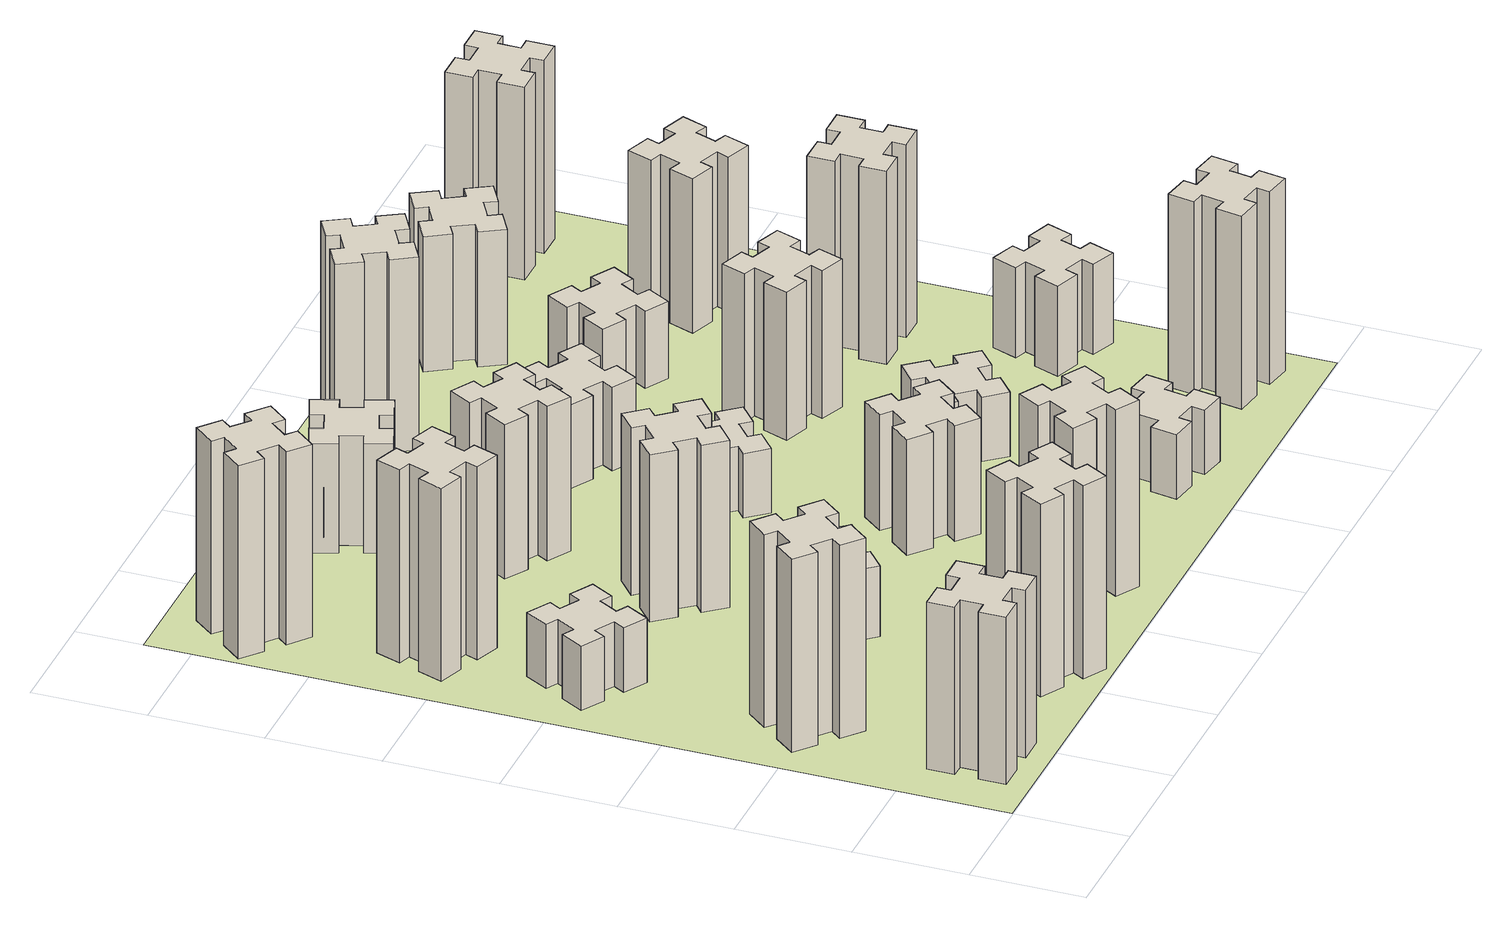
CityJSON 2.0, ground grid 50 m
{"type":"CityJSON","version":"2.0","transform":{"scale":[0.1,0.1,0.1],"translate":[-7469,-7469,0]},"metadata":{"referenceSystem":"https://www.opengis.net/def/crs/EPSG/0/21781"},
"CityObjects":{
"building1":{"type":"Building","attributes":{"class":"1000","function":"1000","usage":"1000","yearOfConstruction":2016,"roofType":"1000","measuredHeight":78,"storeysAboveGround":30,"storeysBelowGround":0},"geometry":[{"type":"Solid","lod":"1","boundaries":[[[[0,1,2,3,4,5,6,7,8,9,10,11,12,13,14,15,16,17,18,19]],[[17,16,20,21]],[[16,15,22,20]],[[15,14,23,22]],[[14,13,24,23]],[[13,12,25,24]],[[12,11,26,25]],[[11,10,27,26]],[[10,9,28,27]],[[9,8,29,28]],[[8,7,30,29]],[[7,6,31,30]],[[6,5,32,31]],[[5,4,33,32]],[[4,3,34,33]],[[3,2,35,34]],[[2,1,36,35]],[[1,0,37,36]],[[0,19,38,37]],[[19,18,39,38]],[[18,17,21,39]],[[24,25,26,27,28,29,30,31,32,33,34,35,36,37,38,39,21,20,22,23]]]]}]},
"building2":{"type":"Building","attributes":{"class":"1000","function":"1000","usage":"1000","yearOfConstruction":2016,"roofType":"1000","measuredHeight":90,"storeysAboveGround":30,"storeysBelowGround":0},"geometry":[{"type":"Solid","lod":"1","boundaries":[[[[40,41,42,43,44,45,46,47,48,49,50,51,52,53,54,55,56,57,58,59]],[[57,56,60,61]],[[56,55,62,60]],[[55,54,63,62]],[[54,53,64,63]],[[53,52,65,64]],[[52,51,66,65]],[[51,50,67,66]],[[50,49,68,67]],[[49,48,69,68]],[[48,47,70,69]],[[47,46,71,70]],[[46,45,72,71]],[[45,44,73,72]],[[44,43,74,73]],[[43,42,75,74]],[[42,41,76,75]],[[41,40,77,76]],[[40,59,78,77]],[[59,58,79,78]],[[58,57,61,79]],[[64,65,66,67,68,69,70,71,72,73,74,75,76,77,78,79,61,60,62,63]]]]}]},
"building3":{"type":"Building","attributes":{"class":"1000","function":"1000","usage":"1000","yearOfConstruction":2016,"roofType":"1000","measuredHeight":30,"storeysAboveGround":30,"storeysBelowGround":0},"geometry":[{"type":"Solid","lod":"1","boundaries":[[[[80,81,82,83,84,85,86,87,88,89,90,91,92,93,94,95,96,97,98,99]],[[97,96,100,101]],[[96,95,102,100]],[[95,94,103,102]],[[94,93,104,103]],[[93,92,105,104]],[[92,91,106,105]],[[91,90,107,106]],[[90,89,108,107]],[[89,88,109,108]],[[88,87,110,109]],[[87,86,111,110]],[[86,85,112,111]],[[85,84,113,112]],[[84,83,114,113]],[[83,82,115,114]],[[82,81,116,115]],[[81,80,117,116]],[[80,99,118,117]],[[99,98,119,118]],[[98,97,101,119]],[[104,105,106,107,108,109,110,111,112,113,114,115,116,117,118,119,101,100,102,103]]]]}]},
"building4":{"type":"Building","attributes":{"class":"1000","function":"1000","usage":"1000","yearOfConstruction":2016,"roofType":"1000","measuredHeight":90,"storeysAboveGround":30,"storeysBelowGround":0},"geometry":[{"type":"Solid","lod":"1","boundaries":[[[[120,121,122,123,124,125,126,127,128,129,130,131,132,133,134,135,136,137,138,139]],[[137,136,140,141]],[[136,135,142,140]],[[135,134,143,142]],[[134,133,144,143]],[[133,132,145,144]],[[132,131,146,145]],[[131,130,147,146]],[[130,129,148,147]],[[129,128,149,148]],[[128,127,150,149]],[[127,126,151,150]],[[126,125,152,151]],[[125,124,153,152]],[[124,123,154,153]],[[123,122,155,154]],[[122,121,156,155]],[[121,120,157,156]],[[120,139,158,157]],[[139,138,159,158]],[[138,137,141,159]],[[144,145,146,147,148,149,150,151,152,153,154,155,156,157,158,159,141,140,142,143]]]]}]},
"building5":{"type":"Building","attributes":{"class":"1000","function":"1000","usage":"1000","yearOfConstruction":2016,"roofType":"1000","measuredHeight":90,"storeysAboveGround":30,"storeysBelowGround":0},"geometry":[{"type":"Solid","lod":"1","boundaries":[[[[160,161,162,163,164,165,166,167,168,169,170,171,172,173,174,175,176,177,178,179]],[[177,176,180,181]],[[176,175,182,180]],[[175,174,183,182]],[[174,173,184,183]],[[173,172,185,184]],[[172,171,186,185]],[[171,170,187,186]],[[170,169,188,187]],[[169,168,189,188]],[[168,167,190,189]],[[167,166,191,190]],[[166,165,192,191]],[[165,164,193,192]],[[164,163,194,193]],[[163,162,195,194]],[[162,161,196,195]],[[161,160,197,196]],[[160,179,198,197]],[[179,178,199,198]],[[178,177,181,199]],[[184,185,186,187,188,189,190,191,192,193,194,195,196,197,198,199,181,180,182,183]]]]}]},
"building6":{"type":"Building","attributes":{"class":"1000","function":"1000","usage":"1000","yearOfConstruction":2016,"roofType":"1000","measuredHeight":90,"storeysAboveGround":30,"storeysBelowGround":0},"geometry":[{"type":"Solid","lod":"1","boundaries":[[[[200,201,202,203,204,205,206,207,208,209,210,211,212,213,214,215,216,217,218,219]],[[217,216,220,221]],[[216,215,222,220]],[[215,214,223,222]],[[214,213,224,223]],[[213,212,225,224]],[[212,211,226,225]],[[211,210,227,226]],[[210,209,228,227]],[[209,208,229,228]],[[208,207,230,229]],[[207,206,231,230]],[[206,205,232,231]],[[205,204,233,232]],[[204,203,234,233]],[[203,202,235,234]],[[202,201,236,235]],[[201,200,237,236]],[[200,219,238,237]],[[219,218,239,238]],[[218,217,221,239]],[[224,225,226,227,228,229,230,231,232,233,234,235,236,237,238,239,221,220,222,223]]]]}]},
"building7":{"type":"Building","attributes":{"class":"1000","function":"1000","usage":"1000","yearOfConstruction":2016,"roofType":"1000","measuredHeight":33,"storeysAboveGround":30,"storeysBelowGround":0},"geometry":[{"type":"Solid","lod":"1","boundaries":[[[[240,241,242,243,244,245,246,247,248,249,250,251,252,253,254,255,256,257,258,259]],[[257,256,260,261]],[[256,255,262,260]],[[255,254,263,262]],[[254,253,264,263]],[[253,252,265,264]],[[252,251,266,265]],[[251,250,267,266]],[[250,249,268,267]],[[249,248,269,268]],[[248,247,270,269]],[[247,246,271,270]],[[246,245,272,271]],[[245,244,273,272]],[[244,243,274,273]],[[243,242,275,274]],[[242,241,276,275]],[[241,240,277,276]],[[240,259,278,277]],[[259,258,279,278]],[[258,257,261,279]],[[264,265,266,267,268,269,270,271,272,273,274,275,276,277,278,279,261,260,262,263]]]]}]},
"building8":{"type":"Building","attributes":{"class":"1000","function":"1000","usage":"1000","yearOfConstruction":2016,"roofType":"1000","measuredHeight":78,"storeysAboveGround":30,"storeysBelowGround":0},"geometry":[{"type":"Solid","lod":"1","boundaries":[[[[280,281,282,283,284,285,286,287,288,289,290,291,292,293,294,295,296,297,298,299]],[[297,296,300,301]],[[296,295,302,300]],[[295,294,303,302]],[[294,293,304,303]],[[293,292,305,304]],[[292,291,306,305]],[[291,290,307,306]],[[290,289,308,307]],[[289,288,309,308]],[[288,287,310,309]],[[287,286,311,310]],[[286,285,312,311]],[[285,284,313,312]],[[284,283,314,313]],[[283,282,315,314]],[[282,281,316,315]],[[281,280,317,316]],[[280,299,318,317]],[[299,298,319,318]],[[298,297,301,319]],[[304,305,306,307,308,309,310,311,312,313,314,315,316,317,318,319,301,300,302,303]]]]}]},
"building9":{"type":"Building","attributes":{"class":"1000","function":"1000","usage":"1000","yearOfConstruction":2016,"roofType":"1000","measuredHeight":87,"storeysAboveGround":30,"storeysBelowGround":0},"geometry":[{"type":"Solid","lod":"1","boundaries":[[[[320,321,322,323,324,325,326,327,328,329,330,331,332,333,334,335,336,337,338,339]],[[337,336,340,341]],[[336,335,342,340]],[[335,334,343,342]],[[334,333,344,343]],[[333,332,345,344]],[[332,331,346,345]],[[331,330,347,346]],[[330,329,348,347]],[[329,328,349,348]],[[328,327,350,349]],[[327,326,351,350]],[[326,325,352,351]],[[325,324,353,352]],[[324,323,354,353]],[[323,322,355,354]],[[322,321,356,355]],[[321,320,357,356]],[[320,339,358,357]],[[339,338,359,358]],[[338,337,341,359]],[[344,345,346,347,348,349,350,351,352,353,354,355,356,357,358,359,341,340,342,343]]]]}]},
"building10":{"type":"Building","attributes":{"class":"1000","function":"1000","usage":"1000","yearOfConstruction":2016,"roofType":"1000","measuredHeight":72,"storeysAboveGround":30,"storeysBelowGround":0},"geometry":[{"type":"Solid","lod":"1","boundaries":[[[[360,361,362,363,364,365,366,367,368,369,370,371,372,373,374,375,376,377,378,379]],[[377,376,380,381]],[[376,375,382,380]],[[375,374,383,382]],[[374,373,384,383]],[[373,372,385,384]],[[372,371,386,385]],[[371,370,387,386]],[[370,369,388,387]],[[369,368,389,388]],[[368,367,390,389]],[[367,366,391,390]],[[366,365,392,391]],[[365,364,393,392]],[[364,363,394,393]],[[363,362,395,394]],[[362,361,396,395]],[[361,360,397,396]],[[360,379,398,397]],[[379,378,399,398]],[[378,377,381,399]],[[384,385,386,387,388,389,390,391,392,393,394,395,396,397,398,399,381,380,382,383]]]]}]},
"building11":{"type":"Building","attributes":{"class":"1000","function":"1000","usage":"1000","yearOfConstruction":2016,"roofType":"1000","measuredHeight":51,"storeysAboveGround":30,"storeysBelowGround":0},"geometry":[{"type":"Solid","lod":"1","boundaries":[[[[400,401,402,403,404,405,406,407,408,409,410,411,412,413,414,415,416,417,418,419]],[[417,416,420,421]],[[416,415,422,420]],[[415,414,423,422]],[[414,413,424,423]],[[413,412,425,424]],[[412,411,426,425]],[[411,410,427,426]],[[410,409,428,427]],[[409,408,429,428]],[[408,407,430,429]],[[407,406,431,430]],[[406,405,432,431]],[[405,404,433,432]],[[404,403,434,433]],[[403,402,435,434]],[[402,401,436,435]],[[401,400,437,436]],[[400,419,438,437]],[[419,418,439,438]],[[418,417,421,439]],[[424,425,426,427,428,429,430,431,432,433,434,435,436,437,438,439,421,420,422,423]]]]}]},
"building12":{"type":"Building","attributes":{"class":"1000","function":"1000","usage":"1000","yearOfConstruction":2016,"roofType":"1000","measuredHeight":54,"storeysAboveGround":30,"storeysBelowGround":0},"geometry":[{"type":"Solid","lod":"1","boundaries":[[[[440,441,442,443,444,445,446,447,448,449,450,451,452,453,454,455,456,457,458,459]],[[457,456,460,461]],[[456,455,462,460]],[[455,454,463,462]],[[454,453,464,463]],[[453,452,465,464]],[[452,451,466,465]],[[451,450,467,466]],[[450,449,468,467]],[[449,448,469,468]],[[448,447,470,469]],[[447,446,471,470]],[[446,445,472,471]],[[445,444,473,472]],[[444,443,474,473]],[[443,442,475,474]],[[442,441,476,475]],[[441,440,477,476]],[[440,459,478,477]],[[459,458,479,478]],[[458,457,461,479]],[[464,465,466,467,468,469,470,471,472,473,474,475,476,477,478,479,461,460,462,463]]]]}]},
"building13":{"type":"Building","attributes":{"class":"1000","function":"1000","usage":"1000","yearOfConstruction":2016,"roofType":"1000","measuredHeight":30,"storeysAboveGround":30,"storeysBelowGround":0},"geometry":[{"type":"Solid","lod":"1","boundaries":[[[[480,481,482,483,484,485,486,487,488,489,490,491,492,493,494,495,496,497,498,499]],[[497,496,500,501]],[[496,495,502,500]],[[495,494,503,502]],[[494,493,504,503]],[[493,492,505,504]],[[492,491,506,505]],[[491,490,507,506]],[[490,489,508,507]],[[489,488,509,508]],[[488,487,510,509]],[[487,486,511,510]],[[486,485,512,511]],[[485,484,513,512]],[[484,483,514,513]],[[483,482,515,514]],[[482,481,516,515]],[[481,480,517,516]],[[480,499,518,517]],[[499,498,519,518]],[[498,497,501,519]],[[504,505,506,507,508,509,510,511,512,513,514,515,516,517,518,519,501,500,502,503]]]]}]},
"building14":{"type":"Building","attributes":{"class":"1000","function":"1000","usage":"1000","yearOfConstruction":2016,"roofType":"1000","measuredHeight":39,"storeysAboveGround":30,"storeysBelowGround":0},"geometry":[{"type":"Solid","lod":"1","boundaries":[[[[520,521,522,523,524,525,526,527,528,529,530,531,532,533,534,535,536,537,538,539]],[[537,536,540,541]],[[536,535,542,540]],[[535,534,543,542]],[[534,533,544,543]],[[533,532,545,544]],[[532,531,546,545]],[[531,530,547,546]],[[530,529,548,547]],[[529,528,549,548]],[[528,527,550,549]],[[527,526,551,550]],[[526,525,552,551]],[[525,524,553,552]],[[524,523,554,553]],[[523,522,555,554]],[[522,521,556,555]],[[521,520,557,556]],[[520,539,558,557]],[[539,538,559,558]],[[538,537,541,559]],[[544,545,546,547,548,549,550,551,552,553,554,555,556,557,558,559,541,540,542,543]]]]}]},
"building15":{"type":"Building","attributes":{"class":"1000","function":"1000","usage":"1000","yearOfConstruction":2016,"roofType":"1000","measuredHeight":30,"storeysAboveGround":30,"storeysBelowGround":0},"geometry":[{"type":"Solid","lod":"1","boundaries":[[[[560,561,562,563,564,565,566,567,568,569,570,571,572,573,574,575,576,577,578,579]],[[577,576,580,581]],[[576,575,582,580]],[[575,574,583,582]],[[574,573,584,583]],[[573,572,585,584]],[[572,571,586,585]],[[571,570,587,586]],[[570,569,588,587]],[[569,568,589,588]],[[568,567,590,589]],[[567,566,591,590]],[[566,565,592,591]],[[565,564,593,592]],[[564,563,594,593]],[[563,562,595,594]],[[562,561,596,595]],[[561,560,597,596]],[[560,579,598,597]],[[579,578,599,598]],[[578,577,581,599]],[[584,585,586,587,588,589,590,591,592,593,594,595,596,597,598,599,581,580,582,583]]]]}]},
"building16":{"type":"Building","attributes":{"class":"1000","function":"1000","usage":"1000","yearOfConstruction":2016,"roofType":"1000","measuredHeight":90,"storeysAboveGround":30,"storeysBelowGround":0},"geometry":[{"type":"Solid","lod":"1","boundaries":[[[[600,601,602,603,604,605,606,607,608,609,610,611,612,613,614,615,616,617,618,619]],[[617,616,620,621]],[[616,615,622,620]],[[615,614,623,622]],[[614,613,624,623]],[[613,612,625,624]],[[612,611,626,625]],[[611,610,627,626]],[[610,609,628,627]],[[609,608,629,628]],[[608,607,630,629]],[[607,606,631,630]],[[606,605,632,631]],[[605,604,633,632]],[[604,603,634,633]],[[603,602,635,634]],[[602,601,636,635]],[[601,600,637,636]],[[600,619,638,637]],[[619,618,639,638]],[[618,617,621,639]],[[624,625,626,627,628,629,630,631,632,633,634,635,636,637,638,639,621,620,622,623]]]]}]},
"building17":{"type":"Building","attributes":{"class":"1000","function":"1000","usage":"1000","yearOfConstruction":2016,"roofType":"1000","measuredHeight":30,"storeysAboveGround":30,"storeysBelowGround":0},"geometry":[{"type":"Solid","lod":"1","boundaries":[[[[640,641,642,643,644,645,646,647,648,649,650,651,652,653,654,655,656,657,658,659]],[[657,656,660,661]],[[656,655,662,660]],[[655,654,663,662]],[[654,653,664,663]],[[653,652,665,664]],[[652,651,666,665]],[[651,650,667,666]],[[650,649,668,667]],[[649,648,669,668]],[[648,647,670,669]],[[647,646,671,670]],[[646,645,672,671]],[[645,644,673,672]],[[644,643,674,673]],[[643,642,675,674]],[[642,641,676,675]],[[641,640,677,676]],[[640,659,678,677]],[[659,658,679,678]],[[658,657,661,679]],[[664,665,666,667,668,669,670,671,672,673,674,675,676,677,678,679,661,660,662,663]]]]}]},
"building18":{"type":"Building","attributes":{"class":"1000","function":"1000","usage":"1000","yearOfConstruction":2016,"roofType":"1000","measuredHeight":69,"storeysAboveGround":30,"storeysBelowGround":0},"geometry":[{"type":"Solid","lod":"1","boundaries":[[[[680,681,682,683,684,685,686,687,688,689,690,691,692,693,694,695,696,697,698,699]],[[697,696,700,701]],[[696,695,702,700]],[[695,694,703,702]],[[694,693,704,703]],[[693,692,705,704]],[[692,691,706,705]],[[691,690,707,706]],[[690,689,708,707]],[[689,688,709,708]],[[688,687,710,709]],[[687,686,711,710]],[[686,685,712,711]],[[685,684,713,712]],[[684,683,714,713]],[[683,682,715,714]],[[682,681,716,715]],[[681,680,717,716]],[[680,699,718,717]],[[699,698,719,718]],[[698,697,701,719]],[[704,705,706,707,708,709,710,711,712,713,714,715,716,717,718,719,701,700,702,703]]]]}]},
"building19":{"type":"Building","attributes":{"class":"1000","function":"1000","usage":"1000","yearOfConstruction":2016,"roofType":"1000","measuredHeight":36,"storeysAboveGround":30,"storeysBelowGround":0},"geometry":[{"type":"Solid","lod":"1","boundaries":[[[[720,721,722,723,724,725,726,727,728,729,730,731,732,733,734,735,736,737,738,739]],[[737,736,740,741]],[[736,735,742,740]],[[735,734,743,742]],[[734,733,744,743]],[[733,732,745,744]],[[732,731,746,745]],[[731,730,747,746]],[[730,729,748,747]],[[729,728,749,748]],[[728,727,750,749]],[[727,726,751,750]],[[726,725,752,751]],[[725,724,753,752]],[[724,723,754,753]],[[723,722,755,754]],[[722,721,756,755]],[[721,720,757,756]],[[720,739,758,757]],[[739,738,759,758]],[[738,737,741,759]],[[744,745,746,747,748,749,750,751,752,753,754,755,756,757,758,759,741,740,742,743]]]]}]},
"building20":{"type":"Building","attributes":{"class":"1000","function":"1000","usage":"1000","yearOfConstruction":2016,"roofType":"1000","measuredHeight":90,"storeysAboveGround":30,"storeysBelowGround":0},"geometry":[{"type":"Solid","lod":"1","boundaries":[[[[760,761,762,763,764,765,766,767,768,769,770,771,772,773,774,775,776,777,778,779]],[[777,776,780,781]],[[776,775,782,780]],[[775,774,783,782]],[[774,773,784,783]],[[773,772,785,784]],[[772,771,786,785]],[[771,770,787,786]],[[770,769,788,787]],[[769,768,789,788]],[[768,767,790,789]],[[767,766,791,790]],[[766,765,792,791]],[[765,764,793,792]],[[764,763,794,793]],[[763,762,795,794]],[[762,761,796,795]],[[761,760,797,796]],[[760,779,798,797]],[[779,778,799,798]],[[778,777,781,799]],[[784,785,786,787,788,789,790,791,792,793,794,795,796,797,798,799,781,780,782,783]]]]}]},
"building21":{"type":"Building","attributes":{"class":"1000","function":"1000","usage":"1000","yearOfConstruction":2016,"roofType":"1000","measuredHeight":63,"storeysAboveGround":30,"storeysBelowGround":0},"geometry":[{"type":"Solid","lod":"1","boundaries":[[[[800,801,802,803,804,805,806,807,808,809,810,811,812,813,814,815,816,817,818,819]],[[817,816,820,821]],[[816,815,822,820]],[[815,814,823,822]],[[814,813,824,823]],[[813,812,825,824]],[[812,811,826,825]],[[811,810,827,826]],[[810,809,828,827]],[[809,808,829,828]],[[808,807,830,829]],[[807,806,831,830]],[[806,805,832,831]],[[805,804,833,832]],[[804,803,834,833]],[[803,802,835,834]],[[802,801,836,835]],[[801,800,837,836]],[[800,819,838,837]],[[819,818,839,838]],[[818,817,821,839]],[[824,825,826,827,828,829,830,831,832,833,834,835,836,837,838,839,821,820,822,823]]]]}]},
"building22":{"type":"Building","attributes":{"class":"1000","function":"1000","usage":"1000","yearOfConstruction":2016,"roofType":"1000","measuredHeight":42,"storeysAboveGround":30,"storeysBelowGround":0},"geometry":[{"type":"Solid","lod":"1","boundaries":[[[[840,841,842,843,844,845,846,847,848,849,850,851,852,853,854,855,856,857,858,859]],[[857,856,860,861]],[[856,855,862,860]],[[855,854,863,862]],[[854,853,864,863]],[[853,852,865,864]],[[852,851,866,865]],[[851,850,867,866]],[[850,849,868,867]],[[849,848,869,868]],[[848,847,870,869]],[[847,846,871,870]],[[846,845,872,871]],[[845,844,873,872]],[[844,843,874,873]],[[843,842,875,874]],[[842,841,876,875]],[[841,840,877,876]],[[840,859,878,877]],[[859,858,879,878]],[[858,857,861,879]],[[864,865,866,867,868,869,870,871,872,873,874,875,876,877,878,879,861,860,862,863]]]]}]},
"building23":{"type":"Building","attributes":{"class":"1000","function":"1000","usage":"1000","yearOfConstruction":2016,"roofType":"1000","measuredHeight":90,"storeysAboveGround":30,"storeysBelowGround":0},"geometry":[{"type":"Solid","lod":"1","boundaries":[[[[880,881,882,883,884,885,886,887,888,889,890,891,892,893,894,895,896,897,898,899]],[[897,896,900,901]],[[896,895,902,900]],[[895,894,903,902]],[[894,893,904,903]],[[893,892,905,904]],[[892,891,906,905]],[[891,890,907,906]],[[890,889,908,907]],[[889,888,909,908]],[[888,887,910,909]],[[887,886,911,910]],[[886,885,912,911]],[[885,884,913,912]],[[884,883,914,913]],[[883,882,915,914]],[[882,881,916,915]],[[881,880,917,916]],[[880,899,918,917]],[[899,898,919,918]],[[898,897,901,919]],[[904,905,906,907,908,909,910,911,912,913,914,915,916,917,918,919,901,900,902,903]]]]}]},
"building24":{"type":"Building","attributes":{"class":"1000","function":"1000","usage":"1000","yearOfConstruction":2016,"roofType":"1000","measuredHeight":72,"storeysAboveGround":30,"storeysBelowGround":0},"geometry":[{"type":"Solid","lod":"1","boundaries":[[[[920,921,922,923,924,925,926,927,928,929,930,931,932,933,934,935,936,937,938,939]],[[937,936,940,941]],[[936,935,942,940]],[[935,934,943,942]],[[934,933,944,943]],[[933,932,945,944]],[[932,931,946,945]],[[931,930,947,946]],[[930,929,948,947]],[[929,928,949,948]],[[928,927,950,949]],[[927,926,951,950]],[[926,925,952,951]],[[925,924,953,952]],[[924,923,954,953]],[[923,922,955,954]],[[922,921,956,955]],[[921,920,957,956]],[[920,939,958,957]],[[939,938,959,958]],[[938,937,941,959]],[[944,945,946,947,948,949,950,951,952,953,954,955,956,957,958,959,941,940,942,943]]]]}]},
"building25":{"type":"Building","attributes":{"class":"1000","function":"1000","usage":"1000","yearOfConstruction":2016,"roofType":"1000","measuredHeight":90,"storeysAboveGround":30,"storeysBelowGround":0},"geometry":[{"type":"Solid","lod":"1","boundaries":[[[[960,961,962,963,964,965,966,967,968,969,970,971,972,973,974,975,976,977,978,979]],[[977,976,980,981]],[[976,975,982,980]],[[975,974,983,982]],[[974,973,984,983]],[[973,972,985,984]],[[972,971,986,985]],[[971,970,987,986]],[[970,969,988,987]],[[969,968,989,988]],[[968,967,990,989]],[[967,966,991,990]],[[966,965,992,991]],[[965,964,993,992]],[[964,963,994,993]],[[963,962,995,994]],[[962,961,996,995]],[[961,960,997,996]],[[960,979,998,997]],[[979,978,999,998]],[[978,977,981,999]],[[984,985,986,987,988,989,990,991,992,993,994,995,996,997,998,999,981,980,982,983]]]]}]},
"landuse1":{"type":"LandUse","attributes":{"name":"plot1","function":"1010"},"geometry":[{"type":"MultiSurface","lod":"1","boundaries":[[[1000,1001,1002,1003]]]}]}
},
"vertices":[
[265,325,0],[265,225,0],[205,225,0],[205,105,0],[325,105,0],[325,165,0],[425,165,0],[425,105,0],[545,105,0],[545,225,0],[485,225,0],[485,325,0],[545,325,0],[545,445,0],[425,445,0],[425,385,0],[325,385,0],[325,445,0],[205,445,0],[205,325,0],[325,385,780],[325,445,780],[425,385,780],[425,445,780],[545,445,780],[545,325,780],[485,325,780],[485,225,780],[545,225,780],[545,105,780],[425,105,780],[425,165,780],[325,165,780],[325,105,780],[205,105,780],[205,225,780],[265,225,780],[265,325,780],[205,325,780],[205,445,780],
[484,1067,0],[408,1132,0],[446,1178,0],[354,1255,0],[277,1163,0],[323,1124,0],[259,1048,0],[213,1086,0],[136,994,0],[228,917,0],[266,963,0],[343,899,0],[304,853,0],[396,776,0],[473,868,0],[427,906,0],[492,983,0],[538,944,0],[615,1036,0],[523,1113,0],[492,983,900],[538,944,900],[427,906,900],[473,868,900],[396,776,900],[304,853,900],[343,899,900],[266,963,900],[228,917,900],[136,994,900],[213,1086,900],[259,1048,900],[323,1124,900],[277,1163,900],[354,1255,900],[446,1178,900],[408,1132,900],[484,1067,900],[523,1113,900],[615,1036,900],
[474,2026,0],[387,2076,0],[417,2128,0],[313,2188,0],[253,2084,0],[305,2054,0],[255,1967,0],[203,1997,0],[143,1893,0],[247,1833,0],[277,1885,0],[364,1835,0],[334,1783,0],[438,1723,0],[498,1827,0],[446,1857,0],[496,1944,0],[548,1914,0],[608,2018,0],[504,2078,0],[496,1944,300],[548,1914,300],[446,1857,300],[498,1827,300],[438,1723,300],[334,1783,300],[364,1835,300],[277,1885,300],[247,1833,300],[143,1893,300],[203,1997,300],[255,1967,300],[305,2054,300],[253,2084,300],[313,2188,300],[417,2128,300],[387,2076,300],[474,2026,300],[504,2078,300],[608,2018,300],
[289,2680,0],[255,2586,0],[199,2607,0],[157,2494,0],[270,2453,0],[291,2509,0],[385,2475,0],[364,2419,0],[477,2377,0],[518,2490,0],[462,2511,0],[496,2605,0],[552,2584,0],[593,2697,0],[480,2738,0],[460,2682,0],[366,2716,0],[387,2772,0],[274,2813,0],[233,2700,0],[366,2716,900],[387,2772,900],[460,2682,900],[480,2738,900],[593,2697,900],[552,2584,900],[496,2605,900],[462,2511,900],[518,2490,900],[477,2377,900],[364,2419,900],[385,2475,900],[291,2509,900],[270,2453,900],[157,2494,900],[199,2607,900],[255,2586,900],[289,2680,900],[233,2700,900],[274,2813,900],
[1214,346,0],[1127,396,0],[1157,448,0],[1053,508,0],[993,404,0],[1045,374,0],[995,287,0],[943,317,0],[883,213,0],[987,153,0],[1017,205,0],[1104,155,0],[1074,103,0],[1178,43,0],[1238,147,0],[1186,177,0],[1236,264,0],[1288,234,0],[1348,338,0],[1244,398,0],[1236,264,900],[1288,234,900],[1186,177,900],[1238,147,900],[1178,43,900],[1074,103,900],[1104,155,900],[1017,205,900],[987,153,900],[883,213,900],[943,317,900],[995,287,900],[1045,374,900],[993,404,900],[1053,508,900],[1157,448,900],[1127,396,900],[1214,346,900],[1244,398,900],[1348,338,900],
[384,3387,0],[308,3452,0],[346,3498,0],[254,3575,0],[177,3483,0],[223,3444,0],[159,3368,0],[113,3406,0],[36,3314,0],[128,3237,0],[166,3283,0],[243,3219,0],[204,3173,0],[296,3096,0],[373,3188,0],[327,3226,0],[392,3303,0],[438,3264,0],[515,3356,0],[423,3433,0],[392,3303,900],[438,3264,900],[327,3226,900],[373,3188,900],[296,3096,900],[204,3173,900],[243,3219,900],[166,3283,900],[128,3237,900],[36,3314,900],[113,3406,900],[159,3368,900],[223,3444,900],[177,3483,900],[254,3575,900],[346,3498,900],[308,3452,900],[384,3387,900],[423,3433,900],[515,3356,900],
[1083,1332,0],[1006,1267,0],[968,1313,0],[876,1236,0],[953,1144,0],[999,1183,0],[1063,1106,0],[1017,1068,0],[1094,976,0],[1186,1053,0],[1148,1099,0],[1224,1163,0],[1263,1117,0],[1355,1194,0],[1278,1286,0],[1232,1248,0],[1167,1324,0],[1213,1363,0],[1136,1455,0],[1044,1378,0],[1167,1324,330],[1213,1363,330],[1232,1248,330],[1278,1286,330],[1355,1194,330],[1263,1117,330],[1224,1163,330],[1148,1099,330],[1186,1053,330],[1094,976,330],[1017,1068,330],[1063,1106,330],[999,1183,330],[953,1144,330],[876,1236,330],[968,1313,330],[1006,1267,330],[1083,1332,330],[1044,1378,330],[1136,1455,330],
[1083,1972,0],[1006,1907,0],[968,1953,0],[876,1876,0],[953,1784,0],[999,1823,0],[1063,1746,0],[1017,1708,0],[1094,1616,0],[1186,1693,0],[1148,1739,0],[1224,1803,0],[1263,1757,0],[1355,1834,0],[1278,1926,0],[1232,1888,0],[1167,1964,0],[1213,2003,0],[1136,2095,0],[1044,2018,0],[1167,1964,780],[1213,2003,780],[1232,1888,780],[1278,1926,780],[1355,1834,780],[1263,1757,780],[1224,1803,780],[1148,1739,780],[1186,1693,780],[1094,1616,780],[1017,1708,780],[1063,1746,780],[999,1823,780],[953,1784,780],[876,1876,780],[968,1953,780],[1006,1907,780],[1083,1972,780],[1044,2018,780],[1136,2095,780],
[1657,305,0],[1744,255,0],[1714,203,0],[1818,143,0],[1878,247,0],[1826,277,0],[1876,364,0],[1928,334,0],[1988,438,0],[1884,498,0],[1854,446,0],[1767,496,0],[1797,548,0],[1693,608,0],[1633,504,0],[1685,474,0],[1635,387,0],[1583,417,0],[1523,313,0],[1627,253,0],[1635,387,870],[1583,417,870],[1685,474,870],[1633,504,870],[1693,608,870],[1797,548,870],[1767,496,870],[1854,446,870],[1884,498,870],[1988,438,870],[1928,334,870],[1876,364,870],[1826,277,870],[1878,247,870],[1818,143,870],[1714,203,870],[1744,255,870],[1657,305,870],[1627,253,870],[1523,313,870],
[1314,2666,0],[1227,2716,0],[1257,2768,0],[1153,2828,0],[1093,2724,0],[1145,2694,0],[1095,2607,0],[1043,2637,0],[983,2533,0],[1087,2473,0],[1117,2525,0],[1204,2475,0],[1174,2423,0],[1278,2363,0],[1338,2467,0],[1286,2497,0],[1336,2584,0],[1388,2554,0],[1448,2658,0],[1344,2718,0],[1336,2584,720],[1388,2554,720],[1286,2497,720],[1338,2467,720],[1278,2363,720],[1174,2423,720],[1204,2475,720],[1117,2525,720],[1087,2473,720],[983,2533,720],[1043,2637,720],[1095,2607,720],[1145,2694,720],[1093,2724,720],[1153,2828,720],[1257,2768,720],[1227,2716,720],[1314,2666,720],[1344,2718,720],[1448,2658,720],
[1125,3356,0],[1031,3322,0],[1010,3378,0],[897,3337,0],[939,3224,0],[995,3245,0],[1029,3151,0],[973,3130,0],[1014,3017,0],[1127,3059,0],[1106,3115,0],[1200,3149,0],[1220,3093,0],[1333,3134,0],[1292,3247,0],[1236,3226,0],[1202,3320,0],[1258,3340,0],[1217,3453,0],[1104,3412,0],[1202,3320,510],[1258,3340,510],[1236,3226,510],[1292,3247,510],[1333,3134,510],[1220,3093,510],[1200,3149,510],[1106,3115,510],[1127,3059,510],[1014,3017,510],[973,3130,510],[1029,3151,510],[995,3245,510],[939,3224,510],[897,3337,510],[1010,3378,510],[1031,3322,510],[1125,3356,510],[1104,3412,510],[1217,3453,510],
[1846,1063,0],[1923,999,0],[1884,953,0],[1976,876,0],[2053,968,0],[2007,1006,0],[2072,1083,0],[2118,1044,0],[2195,1136,0],[2103,1213,0],[2064,1167,0],[1988,1232,0],[2026,1278,0],[1934,1355,0],[1857,1263,0],[1903,1224,0],[1839,1148,0],[1793,1186,0],[1716,1094,0],[1808,1017,0],[1839,1148,540],[1793,1186,540],[1903,1224,540],[1857,1263,540],[1934,1355,540],[2026,1278,540],[1988,1232,540],[2064,1167,540],[2103,1213,540],[2195,1136,540],[2118,1044,540],[2072,1083,540],[2007,1006,540],[2053,968,540],[1976,876,540],[1884,953,540],[1923,999,540],[1846,1063,540],[1808,1017,540],[1716,1094,540],
[1972,1988,0],[1907,2064,0],[1953,2103,0],[1876,2195,0],[1784,2118,0],[1823,2072,0],[1746,2007,0],[1708,2053,0],[1616,1976,0],[1693,1884,0],[1739,1923,0],[1803,1846,0],[1757,1808,0],[1834,1716,0],[1926,1793,0],[1888,1839,0],[1964,1903,0],[2003,1857,0],[2095,1934,0],[2018,2026,0],[1964,1903,300],[2003,1857,300],[1888,1839,300],[1926,1793,300],[1834,1716,300],[1757,1808,300],[1803,1846,300],[1739,1923,300],[1693,1884,300],[1616,1976,300],[1708,2053,300],[1746,2007,300],[1823,2072,300],[1784,2118,300],[1876,2195,300],[1953,2103,300],[1907,2064,300],[1972,1988,300],[2018,2026,300],[2095,1934,300],
[2026,2497,0],[2076,2584,0],[2128,2554,0],[2188,2658,0],[2084,2718,0],[2054,2666,0],[1967,2716,0],[1997,2768,0],[1893,2828,0],[1833,2724,0],[1885,2694,0],[1835,2607,0],[1783,2637,0],[1723,2533,0],[1827,2473,0],[1857,2525,0],[1944,2475,0],[1914,2423,0],[2018,2363,0],[2078,2467,0],[1944,2475,390],[1914,2423,390],[1857,2525,390],[1827,2473,390],[1723,2533,390],[1783,2637,390],[1835,2607,390],[1885,2694,390],[1833,2724,390],[1893,2828,390],[1997,2768,390],[1967,2716,390],[2054,2666,390],[2084,2718,390],[2188,2658,390],[2128,2554,390],[2076,2584,390],[2026,2497,390],[2078,2467,390],[2018,2363,390],
[2596,444,0],[2578,345,0],[2519,356,0],[2498,237,0],[2617,217,0],[2627,276,0],[2725,258,0],[2715,199,0],[2833,178,0],[2854,297,0],[2795,307,0],[2812,405,0],[2871,395,0],[2892,513,0],[2774,534,0],[2764,475,0],[2665,492,0],[2676,551,0],[2557,572,0],[2537,454,0],[2665,492,300],[2676,551,300],[2764,475,300],[2774,534,300],[2892,513,300],[2871,395,300],[2812,405,300],[2795,307,300],[2854,297,300],[2833,178,300],[2715,199,300],[2725,258,300],[2627,276,300],[2617,217,300],[2498,237,300],[2519,356,300],[2578,345,300],[2596,444,300],[2537,454,300],[2557,572,300],
[1844,3556,0],[1757,3506,0],[1727,3558,0],[1623,3498,0],[1683,3394,0],[1735,3424,0],[1785,3337,0],[1733,3307,0],[1793,3203,0],[1897,3263,0],[1867,3315,0],[1954,3365,0],[1984,3313,0],[2088,3373,0],[2028,3477,0],[1976,3447,0],[1926,3534,0],[1978,3564,0],[1918,3668,0],[1814,3608,0],[1926,3534,900],[1978,3564,900],[1976,3447,900],[2028,3477,900],[2088,3373,900],[1984,3313,900],[1954,3365,900],[1867,3315,900],[1897,3263,900],[1793,3203,900],[1733,3307,900],[1785,3337,900],[1735,3424,900],[1683,3394,900],[1623,3498,900],[1727,3558,900],[1757,3506,900],[1844,3556,900],[1814,3608,900],[1918,3668,900],
[2628,1099,0],[2704,1163,0],[2743,1117,0],[2835,1194,0],[2758,1286,0],[2712,1248,0],[2647,1324,0],[2693,1363,0],[2616,1455,0],[2524,1378,0],[2563,1332,0],[2486,1267,0],[2448,1313,0],[2356,1236,0],[2433,1144,0],[2479,1183,0],[2543,1106,0],[2497,1068,0],[2574,976,0],[2666,1053,0],[2543,1106,300],[2497,1068,300],[2479,1183,300],[2433,1144,300],[2356,1236,300],[2448,1313,300],[2486,1267,300],[2563,1332,300],[2524,1378,300],[2616,1455,300],[2693,1363,300],[2647,1324,300],[2712,1248,300],[2758,1286,300],[2835,1194,300],[2743,1117,300],[2704,1163,300],[2628,1099,300],[2666,1053,300],[2574,976,300],
[2682,1871,0],[2716,1965,0],[2772,1944,0],[2813,2057,0],[2700,2098,0],[2680,2042,0],[2586,2076,0],[2607,2132,0],[2494,2173,0],[2453,2060,0],[2509,2040,0],[2475,1946,0],[2419,1967,0],[2377,1854,0],[2490,1813,0],[2511,1869,0],[2605,1835,0],[2584,1779,0],[2697,1737,0],[2738,1850,0],[2605,1835,690],[2584,1779,690],[2511,1869,690],[2490,1813,690],[2377,1854,690],[2419,1967,690],[2475,1946,690],[2509,2040,690],[2453,2060,690],[2494,2173,690],[2607,2132,690],[2586,2076,690],[2680,2042,690],[2700,2098,690],[2813,2057,690],[2772,1944,690],[2716,1965,690],[2682,1871,690],[2738,1850,690],[2697,1737,690],
[2497,2625,0],[2584,2575,0],[2554,2523,0],[2658,2463,0],[2718,2567,0],[2666,2597,0],[2716,2684,0],[2768,2654,0],[2828,2758,0],[2724,2818,0],[2694,2766,0],[2607,2816,0],[2637,2868,0],[2533,2928,0],[2473,2824,0],[2525,2794,0],[2475,2707,0],[2423,2737,0],[2363,2633,0],[2467,2573,0],[2475,2707,360],[2423,2737,360],[2525,2794,360],[2473,2824,360],[2533,2928,360],[2637,2868,360],[2607,2816,360],[2694,2766,360],[2724,2818,360],[2828,2758,360],[2768,2654,360],[2716,2684,360],[2666,2597,360],[2718,2567,360],[2658,2463,360],[2554,2523,360],[2584,2575,360],[2497,2625,360],[2467,2573,360],[2363,2633,360],
[3504,475,0],[3405,492,0],[3416,551,0],[3297,572,0],[3277,454,0],[3336,444,0],[3318,345,0],[3259,356,0],[3238,237,0],[3357,217,0],[3367,276,0],[3465,258,0],[3455,199,0],[3573,178,0],[3594,297,0],[3535,307,0],[3552,405,0],[3611,395,0],[3632,513,0],[3514,534,0],[3552,405,900],[3611,395,900],[3535,307,900],[3594,297,900],[3573,178,900],[3455,199,900],[3465,258,900],[3367,276,900],[3357,217,900],[3238,237,900],[3259,356,900],[3318,345,900],[3336,444,900],[3277,454,900],[3297,572,900],[3416,551,900],[3405,492,900],[3504,475,900],[3514,534,900],[3632,513,900],
[2716,3347,0],[2666,3434,0],[2718,3464,0],[2658,3568,0],[2554,3508,0],[2584,3456,0],[2497,3406,0],[2467,3458,0],[2363,3398,0],[2423,3294,0],[2475,3324,0],[2525,3237,0],[2473,3207,0],[2533,3103,0],[2637,3163,0],[2607,3215,0],[2694,3265,0],[2724,3213,0],[2828,3273,0],[2768,3377,0],[2694,3265,630],[2724,3213,630],[2607,3215,630],[2637,3163,630],[2533,3103,630],[2473,3207,630],[2525,3237,630],[2475,3324,630],[2423,3294,630],[2363,3398,630],[2467,3458,630],[2497,3406,630],[2584,3456,630],[2554,3508,630],[2658,3568,630],[2718,3464,630],[2666,3434,630],[2716,3347,630],[2768,3377,630],[2828,3273,630],
[3351,1029,0],[3445,995,0],[3424,939,0],[3537,897,0],[3578,1010,0],[3522,1031,0],[3556,1125,0],[3612,1104,0],[3653,1217,0],[3540,1258,0],[3520,1202,0],[3426,1236,0],[3447,1292,0],[3334,1333,0],[3293,1220,0],[3349,1200,0],[3315,1106,0],[3259,1127,0],[3217,1014,0],[3330,973,0],[3315,1106,420],[3259,1127,420],[3349,1200,420],[3293,1220,420],[3334,1333,420],[3447,1292,420],[3426,1236,420],[3520,1202,420],[3540,1258,420],[3653,1217,420],[3612,1104,420],[3556,1125,420],[3522,1031,420],[3578,1010,420],[3537,897,420],[3424,939,420],[3445,995,420],[3351,1029,420],[3330,973,420],[3217,1014,420],
[3345,1805,0],[3345,1905,0],[3405,1905,0],[3405,2025,0],[3285,2025,0],[3285,1965,0],[3185,1965,0],[3185,2025,0],[3065,2025,0],[3065,1905,0],[3125,1905,0],[3125,1805,0],[3065,1805,0],[3065,1685,0],[3185,1685,0],[3185,1745,0],[3285,1745,0],[3285,1685,0],[3405,1685,0],[3405,1805,0],[3285,1745,900],[3285,1685,900],[3185,1745,900],[3185,1685,900],[3065,1685,900],[3065,1805,900],[3125,1805,900],[3125,1905,900],[3065,1905,900],[3065,2025,900],[3185,2025,900],[3185,1965,900],[3285,1965,900],[3285,2025,900],[3405,2025,900],[3405,1905,900],[3345,1905,900],[3345,1805,900],[3405,1805,900],[3405,1685,900],
[3151,2509,0],[3245,2475,0],[3224,2419,0],[3337,2377,0],[3378,2490,0],[3322,2511,0],[3356,2605,0],[3412,2584,0],[3453,2697,0],[3340,2738,0],[3320,2682,0],[3226,2716,0],[3247,2772,0],[3134,2813,0],[3093,2700,0],[3149,2680,0],[3115,2586,0],[3059,2607,0],[3017,2494,0],[3130,2453,0],[3115,2586,720],[3059,2607,720],[3149,2680,720],[3093,2700,720],[3134,2813,720],[3247,2772,720],[3226,2716,720],[3320,2682,720],[3340,2738,720],[3453,2697,720],[3412,2584,720],[3356,2605,720],[3322,2511,720],[3378,2490,720],[3337,2377,720],[3224,2419,720],[3245,2475,720],[3151,2509,720],[3130,2453,720],[3017,2494,720],
[3285,3325,0],[3385,3325,0],[3385,3265,0],[3505,3265,0],[3505,3385,0],[3445,3385,0],[3445,3485,0],[3505,3485,0],[3505,3605,0],[3385,3605,0],[3385,3545,0],[3285,3545,0],[3285,3605,0],[3165,3605,0],[3165,3485,0],[3225,3485,0],[3225,3385,0],[3165,3385,0],[3165,3265,0],[3285,3265,0],[3225,3385,900],[3165,3385,900],[3225,3485,900],[3165,3485,900],[3165,3605,900],[3285,3605,900],[3285,3545,900],[3385,3545,900],[3385,3605,900],[3505,3605,900],[3505,3485,900],[3445,3485,900],[3445,3385,900],[3505,3385,900],[3505,3265,900],[3385,3265,900],[3385,3325,900],[3285,3325,900],[3285,3265,900],[3165,3265,900],
[5,3705,0],[3705,3705,0],[3705,5,0],[5,5,0]
]}
